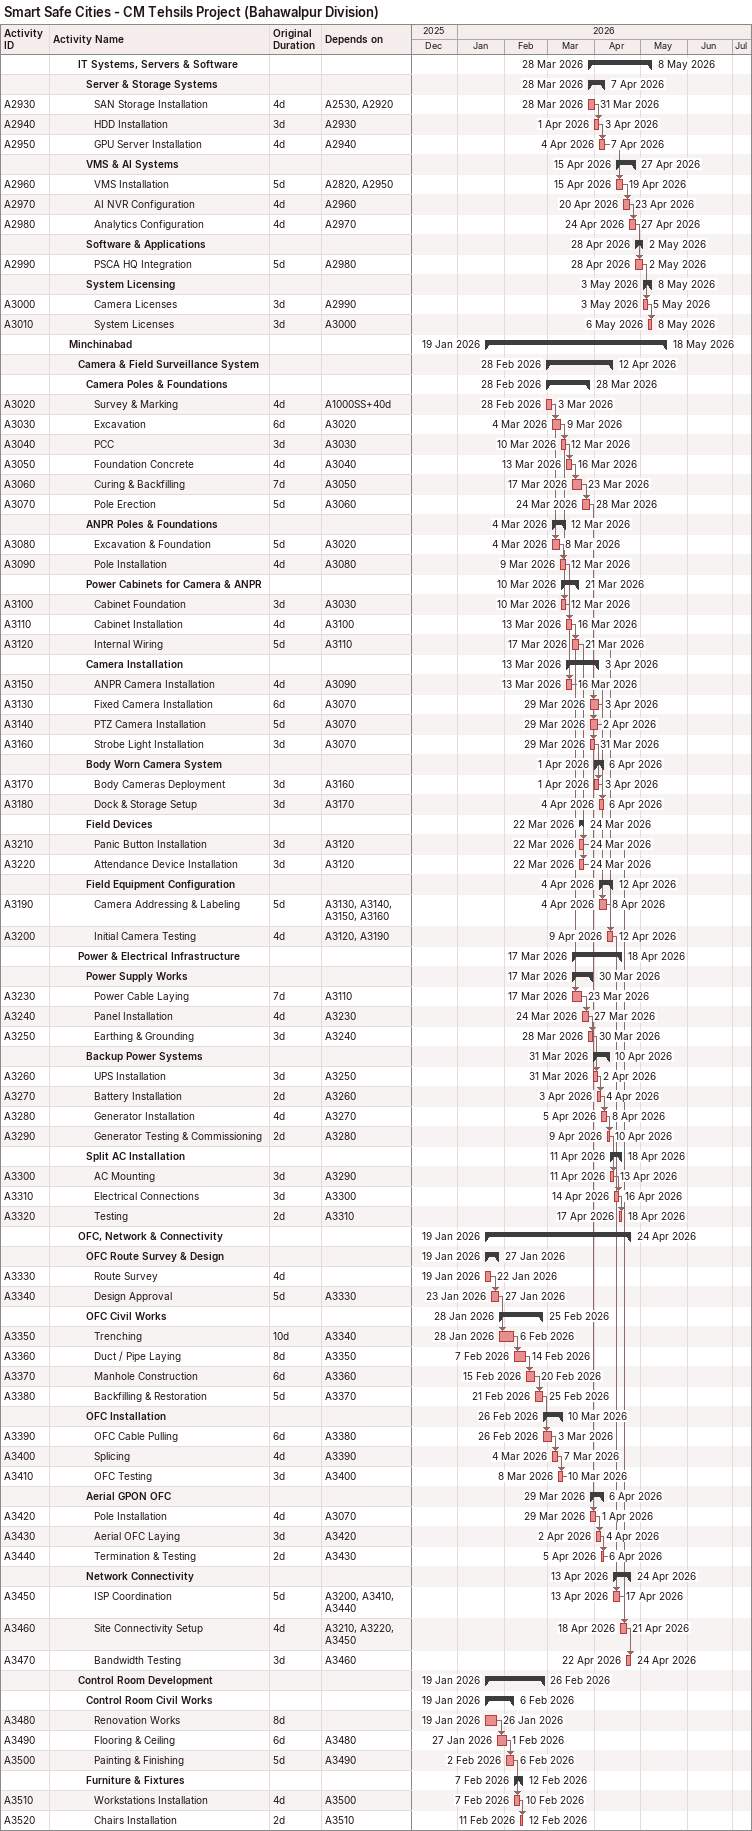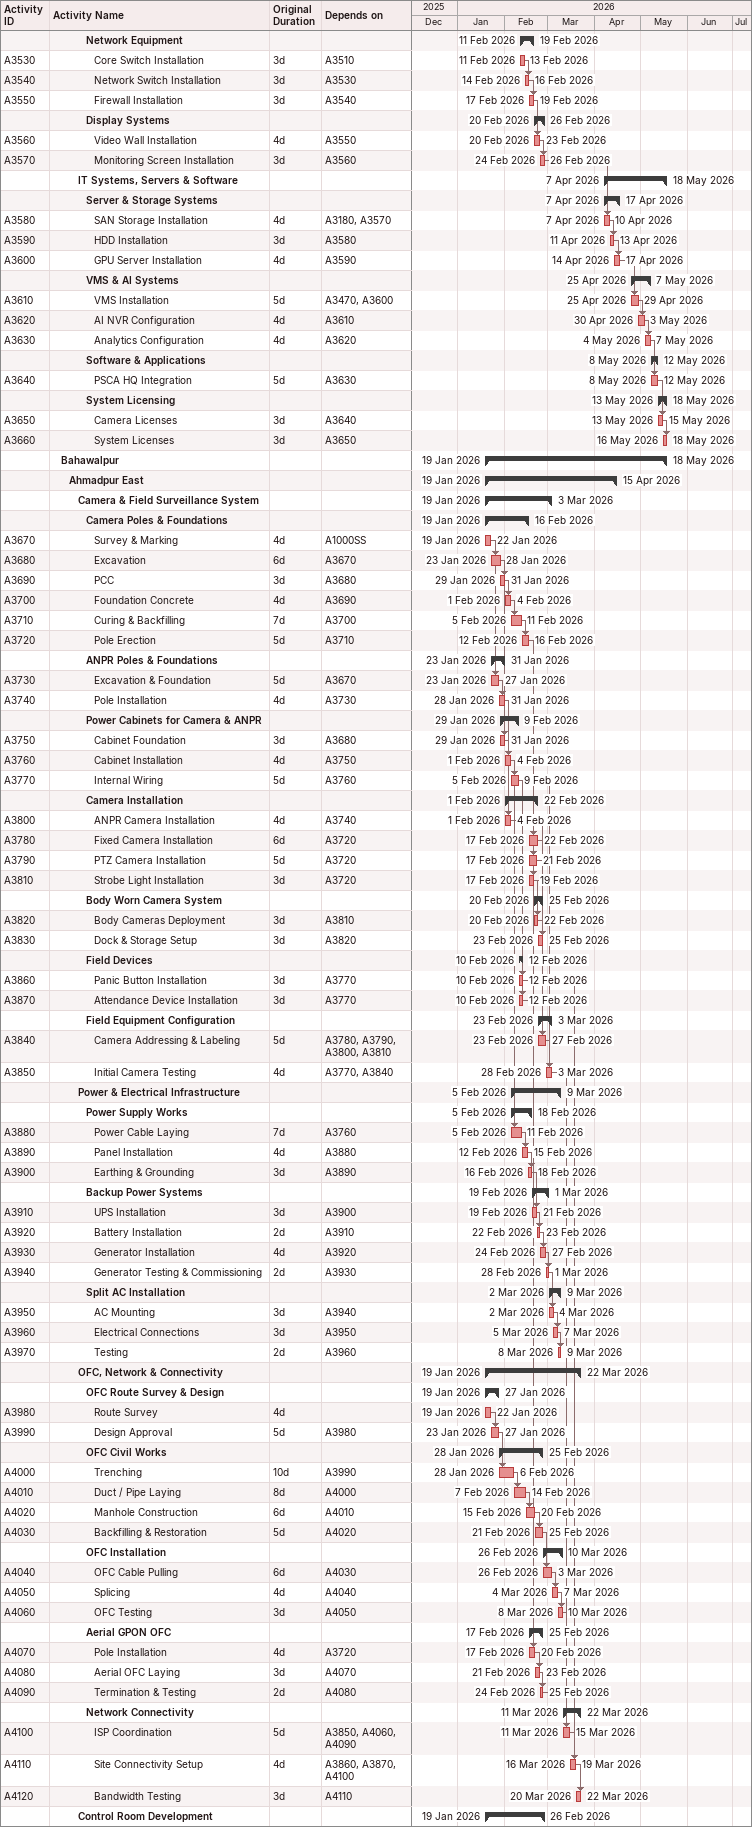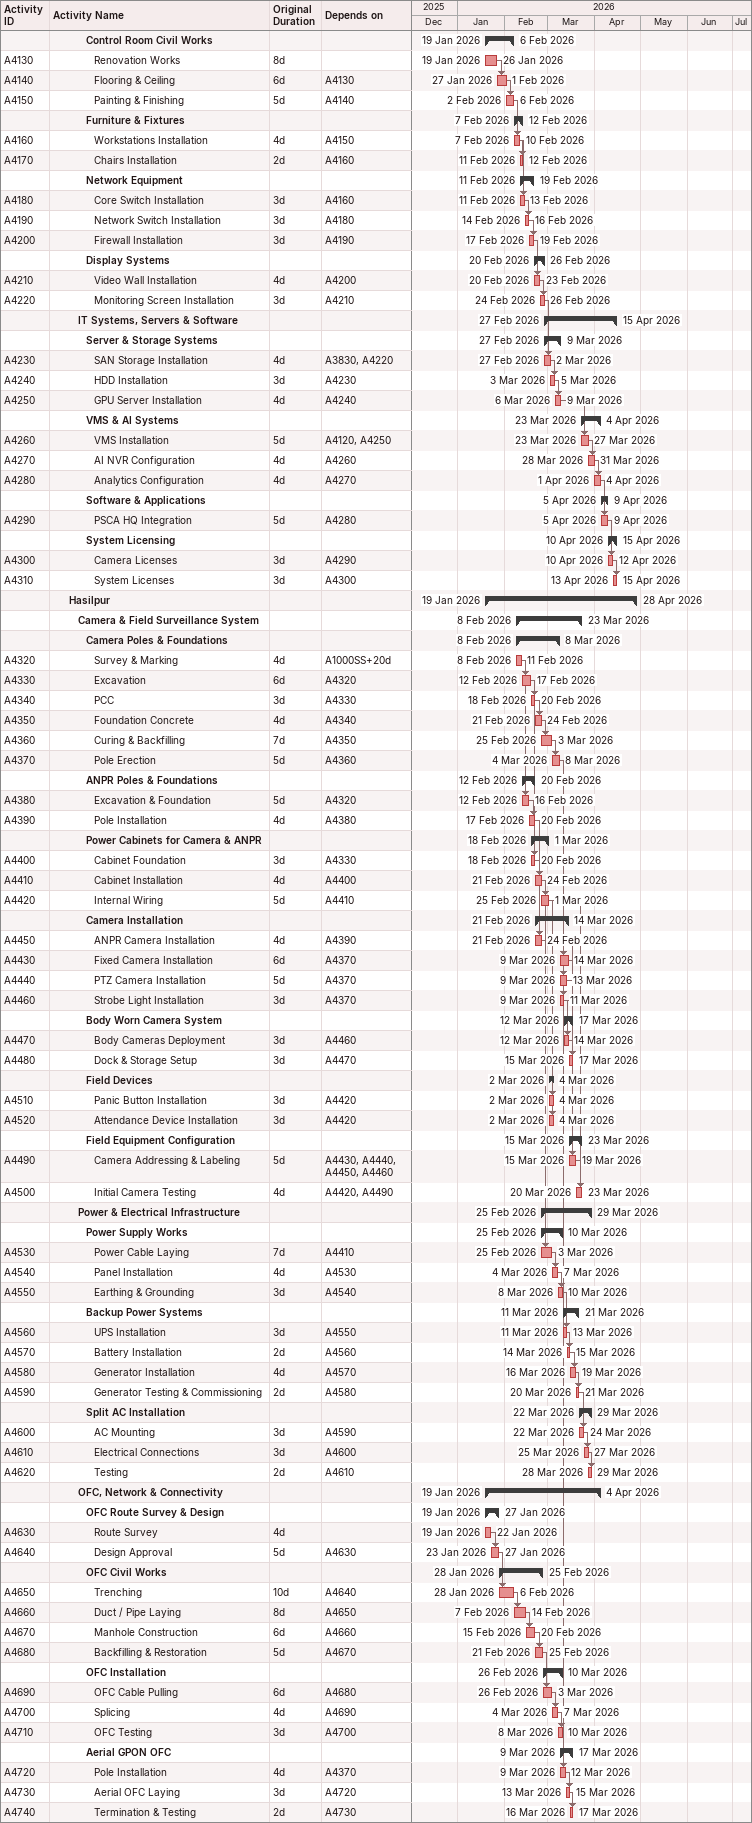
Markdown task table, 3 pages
Smart Safe Cities - CM Tehsils Project (Bahawalpur Division)

| ID | Level | Task | Original duration | Start | Finish | Predecessors |
|---|---|---|---|---|---|---|
|  | 4 | **IT Systems, Servers & Software** |  | 2026-03-28 | 2026-05-08 |  |
|  | 5 | **Server & Storage Systems** |  | 2026-03-28 | 2026-04-07 |  |
| A2930 | 6 | SAN Storage Installation | 4d | 2026-03-28 | 2026-03-31 | A2530, A2920 |
| A2940 | 6 | HDD Installation | 3d | 2026-04-01 | 2026-04-03 | A2930 |
| A2950 | 6 | GPU Server Installation | 4d | 2026-04-04 | 2026-04-07 | A2940 |
|  | 5 | **VMS & AI Systems** |  | 2026-04-15 | 2026-04-27 |  |
| A2960 | 6 | VMS Installation | 5d | 2026-04-15 | 2026-04-19 | A2820, A2950 |
| A2970 | 6 | AI NVR Configuration | 4d | 2026-04-20 | 2026-04-23 | A2960 |
| A2980 | 6 | Analytics Configuration | 4d | 2026-04-24 | 2026-04-27 | A2970 |
|  | 5 | **Software & Applications** |  | 2026-04-28 | 2026-05-02 |  |
| A2990 | 6 | PSCA HQ Integration | 5d | 2026-04-28 | 2026-05-02 | A2980 |
|  | 5 | **System Licensing** |  | 2026-05-03 | 2026-05-08 |  |
| A3000 | 6 | Camera Licenses | 3d | 2026-05-03 | 2026-05-05 | A2990 |
| A3010 | 6 | System Licenses | 3d | 2026-05-06 | 2026-05-08 | A3000 |
|  | 3 | **Minchinabad** |  | 2026-01-19 | 2026-05-18 |  |
|  | 4 | **Camera & Field Surveillance System** |  | 2026-02-28 | 2026-04-12 |  |
|  | 5 | **Camera Poles & Foundations** |  | 2026-02-28 | 2026-03-28 |  |
| A3020 | 6 | Survey & Marking | 4d | 2026-02-28 | 2026-03-03 | A1000SS+40d |
| A3030 | 6 | Excavation | 6d | 2026-03-04 | 2026-03-09 | A3020 |
| A3040 | 6 | PCC | 3d | 2026-03-10 | 2026-03-12 | A3030 |
| A3050 | 6 | Foundation Concrete | 4d | 2026-03-13 | 2026-03-16 | A3040 |
| A3060 | 6 | Curing & Backfilling | 7d | 2026-03-17 | 2026-03-23 | A3050 |
| A3070 | 6 | Pole Erection | 5d | 2026-03-24 | 2026-03-28 | A3060 |
|  | 5 | **ANPR Poles & Foundations** |  | 2026-03-04 | 2026-03-12 |  |
| A3080 | 6 | Excavation & Foundation | 5d | 2026-03-04 | 2026-03-08 | A3020 |
| A3090 | 6 | Pole Installation | 4d | 2026-03-09 | 2026-03-12 | A3080 |
|  | 5 | **Power Cabinets for Camera & ANPR** |  | 2026-03-10 | 2026-03-21 |  |
| A3100 | 6 | Cabinet Foundation | 3d | 2026-03-10 | 2026-03-12 | A3030 |
| A3110 | 6 | Cabinet Installation | 4d | 2026-03-13 | 2026-03-16 | A3100 |
| A3120 | 6 | Internal Wiring | 5d | 2026-03-17 | 2026-03-21 | A3110 |
|  | 5 | **Camera Installation** |  | 2026-03-13 | 2026-04-03 |  |
| A3150 | 6 | ANPR Camera Installation | 4d | 2026-03-13 | 2026-03-16 | A3090 |
| A3130 | 6 | Fixed Camera Installation | 6d | 2026-03-29 | 2026-04-03 | A3070 |
| A3140 | 6 | PTZ Camera Installation | 5d | 2026-03-29 | 2026-04-02 | A3070 |
| A3160 | 6 | Strobe Light Installation | 3d | 2026-03-29 | 2026-03-31 | A3070 |
|  | 5 | **Body Worn Camera System** |  | 2026-04-01 | 2026-04-06 |  |
| A3170 | 6 | Body Cameras Deployment | 3d | 2026-04-01 | 2026-04-03 | A3160 |
| A3180 | 6 | Dock & Storage Setup | 3d | 2026-04-04 | 2026-04-06 | A3170 |
|  | 5 | **Field Devices** |  | 2026-03-22 | 2026-03-24 |  |
| A3210 | 6 | Panic Button Installation | 3d | 2026-03-22 | 2026-03-24 | A3120 |
| A3220 | 6 | Attendance Device Installation | 3d | 2026-03-22 | 2026-03-24 | A3120 |
|  | 5 | **Field Equipment Configuration** |  | 2026-04-04 | 2026-04-12 |  |
| A3190 | 6 | Camera Addressing & Labeling | 5d | 2026-04-04 | 2026-04-08 | A3130, A3140, A3150, A3160 |
| A3200 | 6 | Initial Camera Testing | 4d | 2026-04-09 | 2026-04-12 | A3120, A3190 |
|  | 4 | **Power & Electrical Infrastructure** |  | 2026-03-17 | 2026-04-18 |  |
|  | 5 | **Power Supply Works** |  | 2026-03-17 | 2026-03-30 |  |
| A3230 | 6 | Power Cable Laying | 7d | 2026-03-17 | 2026-03-23 | A3110 |
| A3240 | 6 | Panel Installation | 4d | 2026-03-24 | 2026-03-27 | A3230 |
| A3250 | 6 | Earthing & Grounding | 3d | 2026-03-28 | 2026-03-30 | A3240 |
|  | 5 | **Backup Power Systems** |  | 2026-03-31 | 2026-04-10 |  |
| A3260 | 6 | UPS Installation | 3d | 2026-03-31 | 2026-04-02 | A3250 |
| A3270 | 6 | Battery Installation | 2d | 2026-04-03 | 2026-04-04 | A3260 |
| A3280 | 6 | Generator Installation | 4d | 2026-04-05 | 2026-04-08 | A3270 |
| A3290 | 6 | Generator Testing & Commissioning | 2d | 2026-04-09 | 2026-04-10 | A3280 |
|  | 5 | **Split AC Installation** |  | 2026-04-11 | 2026-04-18 |  |
| A3300 | 6 | AC Mounting | 3d | 2026-04-11 | 2026-04-13 | A3290 |
| A3310 | 6 | Electrical Connections | 3d | 2026-04-14 | 2026-04-16 | A3300 |
| A3320 | 6 | Testing | 2d | 2026-04-17 | 2026-04-18 | A3310 |
|  | 4 | **OFC, Network & Connectivity** |  | 2026-01-19 | 2026-04-24 |  |
|  | 5 | **OFC Route Survey & Design** |  | 2026-01-19 | 2026-01-27 |  |
| A3330 | 6 | Route Survey | 4d | 2026-01-19 | 2026-01-22 |  |
| A3340 | 6 | Design Approval | 5d | 2026-01-23 | 2026-01-27 | A3330 |
|  | 5 | **OFC Civil Works** |  | 2026-01-28 | 2026-02-25 |  |
| A3350 | 6 | Trenching | 10d | 2026-01-28 | 2026-02-06 | A3340 |
| A3360 | 6 | Duct / Pipe Laying | 8d | 2026-02-07 | 2026-02-14 | A3350 |
| A3370 | 6 | Manhole Construction | 6d | 2026-02-15 | 2026-02-20 | A3360 |
| A3380 | 6 | Backfilling & Restoration | 5d | 2026-02-21 | 2026-02-25 | A3370 |
|  | 5 | **OFC Installation** |  | 2026-02-26 | 2026-03-10 |  |
| A3390 | 6 | OFC Cable Pulling | 6d | 2026-02-26 | 2026-03-03 | A3380 |
| A3400 | 6 | Splicing | 4d | 2026-03-04 | 2026-03-07 | A3390 |
| A3410 | 6 | OFC Testing | 3d | 2026-03-08 | 2026-03-10 | A3400 |
|  | 5 | **Aerial GPON OFC** |  | 2026-03-29 | 2026-04-06 |  |
| A3420 | 6 | Pole Installation | 4d | 2026-03-29 | 2026-04-01 | A3070 |
| A3430 | 6 | Aerial OFC Laying | 3d | 2026-04-02 | 2026-04-04 | A3420 |
| A3440 | 6 | Termination & Testing | 2d | 2026-04-05 | 2026-04-06 | A3430 |
|  | 5 | **Network Connectivity** |  | 2026-04-13 | 2026-04-24 |  |
| A3450 | 6 | ISP Coordination | 5d | 2026-04-13 | 2026-04-17 | A3200, A3410, A3440 |
| A3460 | 6 | Site Connectivity Setup | 4d | 2026-04-18 | 2026-04-21 | A3210, A3220, A3450 |
| A3470 | 6 | Bandwidth Testing | 3d | 2026-04-22 | 2026-04-24 | A3460 |
|  | 4 | **Control Room Development** |  | 2026-01-19 | 2026-02-26 |  |
|  | 5 | **Control Room Civil Works** |  | 2026-01-19 | 2026-02-06 |  |
| A3480 | 6 | Renovation Works | 8d | 2026-01-19 | 2026-01-26 |  |
| A3490 | 6 | Flooring & Ceiling | 6d | 2026-01-27 | 2026-02-01 | A3480 |
| A3500 | 6 | Painting & Finishing | 5d | 2026-02-02 | 2026-02-06 | A3490 |
|  | 5 | **Furniture & Fixtures** |  | 2026-02-07 | 2026-02-12 |  |
| A3510 | 6 | Workstations Installation | 4d | 2026-02-07 | 2026-02-10 | A3500 |
| A3520 | 6 | Chairs Installation | 2d | 2026-02-11 | 2026-02-12 | A3510 |
|  | 5 | **Network Equipment** |  | 2026-02-11 | 2026-02-19 |  |
| A3530 | 6 | Core Switch Installation | 3d | 2026-02-11 | 2026-02-13 | A3510 |
| A3540 | 6 | Network Switch Installation | 3d | 2026-02-14 | 2026-02-16 | A3530 |
| A3550 | 6 | Firewall Installation | 3d | 2026-02-17 | 2026-02-19 | A3540 |
|  | 5 | **Display Systems** |  | 2026-02-20 | 2026-02-26 |  |
| A3560 | 6 | Video Wall Installation | 4d | 2026-02-20 | 2026-02-23 | A3550 |
| A3570 | 6 | Monitoring Screen Installation | 3d | 2026-02-24 | 2026-02-26 | A3560 |
|  | 4 | **IT Systems, Servers & Software** |  | 2026-04-07 | 2026-05-18 |  |
|  | 5 | **Server & Storage Systems** |  | 2026-04-07 | 2026-04-17 |  |
| A3580 | 6 | SAN Storage Installation | 4d | 2026-04-07 | 2026-04-10 | A3180, A3570 |
| A3590 | 6 | HDD Installation | 3d | 2026-04-11 | 2026-04-13 | A3580 |
| A3600 | 6 | GPU Server Installation | 4d | 2026-04-14 | 2026-04-17 | A3590 |
|  | 5 | **VMS & AI Systems** |  | 2026-04-25 | 2026-05-07 |  |
| A3610 | 6 | VMS Installation | 5d | 2026-04-25 | 2026-04-29 | A3470, A3600 |
| A3620 | 6 | AI NVR Configuration | 4d | 2026-04-30 | 2026-05-03 | A3610 |
| A3630 | 6 | Analytics Configuration | 4d | 2026-05-04 | 2026-05-07 | A3620 |
|  | 5 | **Software & Applications** |  | 2026-05-08 | 2026-05-12 |  |
| A3640 | 6 | PSCA HQ Integration | 5d | 2026-05-08 | 2026-05-12 | A3630 |
|  | 5 | **System Licensing** |  | 2026-05-13 | 2026-05-18 |  |
| A3650 | 6 | Camera Licenses | 3d | 2026-05-13 | 2026-05-15 | A3640 |
| A3660 | 6 | System Licenses | 3d | 2026-05-16 | 2026-05-18 | A3650 |
|  | 2 | **Bahawalpur** |  | 2026-01-19 | 2026-05-18 |  |
|  | 3 | **Ahmadpur East** |  | 2026-01-19 | 2026-04-15 |  |
|  | 4 | **Camera & Field Surveillance System** |  | 2026-01-19 | 2026-03-03 |  |
|  | 5 | **Camera Poles & Foundations** |  | 2026-01-19 | 2026-02-16 |  |
| A3670 | 6 | Survey & Marking | 4d | 2026-01-19 | 2026-01-22 | A1000SS |
| A3680 | 6 | Excavation | 6d | 2026-01-23 | 2026-01-28 | A3670 |
| A3690 | 6 | PCC | 3d | 2026-01-29 | 2026-01-31 | A3680 |
| A3700 | 6 | Foundation Concrete | 4d | 2026-02-01 | 2026-02-04 | A3690 |
| A3710 | 6 | Curing & Backfilling | 7d | 2026-02-05 | 2026-02-11 | A3700 |
| A3720 | 6 | Pole Erection | 5d | 2026-02-12 | 2026-02-16 | A3710 |
|  | 5 | **ANPR Poles & Foundations** |  | 2026-01-23 | 2026-01-31 |  |
| A3730 | 6 | Excavation & Foundation | 5d | 2026-01-23 | 2026-01-27 | A3670 |
| A3740 | 6 | Pole Installation | 4d | 2026-01-28 | 2026-01-31 | A3730 |
|  | 5 | **Power Cabinets for Camera & ANPR** |  | 2026-01-29 | 2026-02-09 |  |
| A3750 | 6 | Cabinet Foundation | 3d | 2026-01-29 | 2026-01-31 | A3680 |
| A3760 | 6 | Cabinet Installation | 4d | 2026-02-01 | 2026-02-04 | A3750 |
| A3770 | 6 | Internal Wiring | 5d | 2026-02-05 | 2026-02-09 | A3760 |
|  | 5 | **Camera Installation** |  | 2026-02-01 | 2026-02-22 |  |
| A3800 | 6 | ANPR Camera Installation | 4d | 2026-02-01 | 2026-02-04 | A3740 |
| A3780 | 6 | Fixed Camera Installation | 6d | 2026-02-17 | 2026-02-22 | A3720 |
| A3790 | 6 | PTZ Camera Installation | 5d | 2026-02-17 | 2026-02-21 | A3720 |
| A3810 | 6 | Strobe Light Installation | 3d | 2026-02-17 | 2026-02-19 | A3720 |
|  | 5 | **Body Worn Camera System** |  | 2026-02-20 | 2026-02-25 |  |
| A3820 | 6 | Body Cameras Deployment | 3d | 2026-02-20 | 2026-02-22 | A3810 |
| A3830 | 6 | Dock & Storage Setup | 3d | 2026-02-23 | 2026-02-25 | A3820 |
|  | 5 | **Field Devices** |  | 2026-02-10 | 2026-02-12 |  |
| A3860 | 6 | Panic Button Installation | 3d | 2026-02-10 | 2026-02-12 | A3770 |
| A3870 | 6 | Attendance Device Installation | 3d | 2026-02-10 | 2026-02-12 | A3770 |
|  | 5 | **Field Equipment Configuration** |  | 2026-02-23 | 2026-03-03 |  |
| A3840 | 6 | Camera Addressing & Labeling | 5d | 2026-02-23 | 2026-02-27 | A3780, A3790, A3800, A3810 |
| A3850 | 6 | Initial Camera Testing | 4d | 2026-02-28 | 2026-03-03 | A3770, A3840 |
|  | 4 | **Power & Electrical Infrastructure** |  | 2026-02-05 | 2026-03-09 |  |
|  | 5 | **Power Supply Works** |  | 2026-02-05 | 2026-02-18 |  |
| A3880 | 6 | Power Cable Laying | 7d | 2026-02-05 | 2026-02-11 | A3760 |
| A3890 | 6 | Panel Installation | 4d | 2026-02-12 | 2026-02-15 | A3880 |
| A3900 | 6 | Earthing & Grounding | 3d | 2026-02-16 | 2026-02-18 | A3890 |
|  | 5 | **Backup Power Systems** |  | 2026-02-19 | 2026-03-01 |  |
| A3910 | 6 | UPS Installation | 3d | 2026-02-19 | 2026-02-21 | A3900 |
| A3920 | 6 | Battery Installation | 2d | 2026-02-22 | 2026-02-23 | A3910 |
| A3930 | 6 | Generator Installation | 4d | 2026-02-24 | 2026-02-27 | A3920 |
| A3940 | 6 | Generator Testing & Commissioning | 2d | 2026-02-28 | 2026-03-01 | A3930 |
|  | 5 | **Split AC Installation** |  | 2026-03-02 | 2026-03-09 |  |
| A3950 | 6 | AC Mounting | 3d | 2026-03-02 | 2026-03-04 | A3940 |
| A3960 | 6 | Electrical Connections | 3d | 2026-03-05 | 2026-03-07 | A3950 |
| A3970 | 6 | Testing | 2d | 2026-03-08 | 2026-03-09 | A3960 |
|  | 4 | **OFC, Network & Connectivity** |  | 2026-01-19 | 2026-03-22 |  |
|  | 5 | **OFC Route Survey & Design** |  | 2026-01-19 | 2026-01-27 |  |
| A3980 | 6 | Route Survey | 4d | 2026-01-19 | 2026-01-22 |  |
| A3990 | 6 | Design Approval | 5d | 2026-01-23 | 2026-01-27 | A3980 |
|  | 5 | **OFC Civil Works** |  | 2026-01-28 | 2026-02-25 |  |
| A4000 | 6 | Trenching | 10d | 2026-01-28 | 2026-02-06 | A3990 |
| A4010 | 6 | Duct / Pipe Laying | 8d | 2026-02-07 | 2026-02-14 | A4000 |
| A4020 | 6 | Manhole Construction | 6d | 2026-02-15 | 2026-02-20 | A4010 |
| A4030 | 6 | Backfilling & Restoration | 5d | 2026-02-21 | 2026-02-25 | A4020 |
|  | 5 | **OFC Installation** |  | 2026-02-26 | 2026-03-10 |  |
| A4040 | 6 | OFC Cable Pulling | 6d | 2026-02-26 | 2026-03-03 | A4030 |
| A4050 | 6 | Splicing | 4d | 2026-03-04 | 2026-03-07 | A4040 |
| A4060 | 6 | OFC Testing | 3d | 2026-03-08 | 2026-03-10 | A4050 |
|  | 5 | **Aerial GPON OFC** |  | 2026-02-17 | 2026-02-25 |  |
| A4070 | 6 | Pole Installation | 4d | 2026-02-17 | 2026-02-20 | A3720 |
| A4080 | 6 | Aerial OFC Laying | 3d | 2026-02-21 | 2026-02-23 | A4070 |
| A4090 | 6 | Termination & Testing | 2d | 2026-02-24 | 2026-02-25 | A4080 |
|  | 5 | **Network Connectivity** |  | 2026-03-11 | 2026-03-22 |  |
| A4100 | 6 | ISP Coordination | 5d | 2026-03-11 | 2026-03-15 | A3850, A4060, A4090 |
| A4110 | 6 | Site Connectivity Setup | 4d | 2026-03-16 | 2026-03-19 | A3860, A3870, A4100 |
| A4120 | 6 | Bandwidth Testing | 3d | 2026-03-20 | 2026-03-22 | A4110 |
|  | 4 | **Control Room Development** |  | 2026-01-19 | 2026-02-26 |  |
|  | 5 | **Control Room Civil Works** |  | 2026-01-19 | 2026-02-06 |  |
| A4130 | 6 | Renovation Works | 8d | 2026-01-19 | 2026-01-26 |  |
| A4140 | 6 | Flooring & Ceiling | 6d | 2026-01-27 | 2026-02-01 | A4130 |
| A4150 | 6 | Painting & Finishing | 5d | 2026-02-02 | 2026-02-06 | A4140 |
|  | 5 | **Furniture & Fixtures** |  | 2026-02-07 | 2026-02-12 |  |
| A4160 | 6 | Workstations Installation | 4d | 2026-02-07 | 2026-02-10 | A4150 |
| A4170 | 6 | Chairs Installation | 2d | 2026-02-11 | 2026-02-12 | A4160 |
|  | 5 | **Network Equipment** |  | 2026-02-11 | 2026-02-19 |  |
| A4180 | 6 | Core Switch Installation | 3d | 2026-02-11 | 2026-02-13 | A4160 |
| A4190 | 6 | Network Switch Installation | 3d | 2026-02-14 | 2026-02-16 | A4180 |
| A4200 | 6 | Firewall Installation | 3d | 2026-02-17 | 2026-02-19 | A4190 |
|  | 5 | **Display Systems** |  | 2026-02-20 | 2026-02-26 |  |
| A4210 | 6 | Video Wall Installation | 4d | 2026-02-20 | 2026-02-23 | A4200 |
| A4220 | 6 | Monitoring Screen Installation | 3d | 2026-02-24 | 2026-02-26 | A4210 |
|  | 4 | **IT Systems, Servers & Software** |  | 2026-02-27 | 2026-04-15 |  |
|  | 5 | **Server & Storage Systems** |  | 2026-02-27 | 2026-03-09 |  |
| A4230 | 6 | SAN Storage Installation | 4d | 2026-02-27 | 2026-03-02 | A3830, A4220 |
| A4240 | 6 | HDD Installation | 3d | 2026-03-03 | 2026-03-05 | A4230 |
| A4250 | 6 | GPU Server Installation | 4d | 2026-03-06 | 2026-03-09 | A4240 |
|  | 5 | **VMS & AI Systems** |  | 2026-03-23 | 2026-04-04 |  |
| A4260 | 6 | VMS Installation | 5d | 2026-03-23 | 2026-03-27 | A4120, A4250 |
| A4270 | 6 | AI NVR Configuration | 4d | 2026-03-28 | 2026-03-31 | A4260 |
| A4280 | 6 | Analytics Configuration | 4d | 2026-04-01 | 2026-04-04 | A4270 |
|  | 5 | **Software & Applications** |  | 2026-04-05 | 2026-04-09 |  |
| A4290 | 6 | PSCA HQ Integration | 5d | 2026-04-05 | 2026-04-09 | A4280 |
|  | 5 | **System Licensing** |  | 2026-04-10 | 2026-04-15 |  |
| A4300 | 6 | Camera Licenses | 3d | 2026-04-10 | 2026-04-12 | A4290 |
| A4310 | 6 | System Licenses | 3d | 2026-04-13 | 2026-04-15 | A4300 |
|  | 3 | **Hasilpur** |  | 2026-01-19 | 2026-04-28 |  |
|  | 4 | **Camera & Field Surveillance System** |  | 2026-02-08 | 2026-03-23 |  |
|  | 5 | **Camera Poles & Foundations** |  | 2026-02-08 | 2026-03-08 |  |
| A4320 | 6 | Survey & Marking | 4d | 2026-02-08 | 2026-02-11 | A1000SS+20d |
| A4330 | 6 | Excavation | 6d | 2026-02-12 | 2026-02-17 | A4320 |
| A4340 | 6 | PCC | 3d | 2026-02-18 | 2026-02-20 | A4330 |
| A4350 | 6 | Foundation Concrete | 4d | 2026-02-21 | 2026-02-24 | A4340 |
| A4360 | 6 | Curing & Backfilling | 7d | 2026-02-25 | 2026-03-03 | A4350 |
| A4370 | 6 | Pole Erection | 5d | 2026-03-04 | 2026-03-08 | A4360 |
|  | 5 | **ANPR Poles & Foundations** |  | 2026-02-12 | 2026-02-20 |  |
| A4380 | 6 | Excavation & Foundation | 5d | 2026-02-12 | 2026-02-16 | A4320 |
| A4390 | 6 | Pole Installation | 4d | 2026-02-17 | 2026-02-20 | A4380 |
|  | 5 | **Power Cabinets for Camera & ANPR** |  | 2026-02-18 | 2026-03-01 |  |
| A4400 | 6 | Cabinet Foundation | 3d | 2026-02-18 | 2026-02-20 | A4330 |
| A4410 | 6 | Cabinet Installation | 4d | 2026-02-21 | 2026-02-24 | A4400 |
| A4420 | 6 | Internal Wiring | 5d | 2026-02-25 | 2026-03-01 | A4410 |
|  | 5 | **Camera Installation** |  | 2026-02-21 | 2026-03-14 |  |
| A4450 | 6 | ANPR Camera Installation | 4d | 2026-02-21 | 2026-02-24 | A4390 |
| A4430 | 6 | Fixed Camera Installation | 6d | 2026-03-09 | 2026-03-14 | A4370 |
| A4440 | 6 | PTZ Camera Installation | 5d | 2026-03-09 | 2026-03-13 | A4370 |
| A4460 | 6 | Strobe Light Installation | 3d | 2026-03-09 | 2026-03-11 | A4370 |
|  | 5 | **Body Worn Camera System** |  | 2026-03-12 | 2026-03-17 |  |
| A4470 | 6 | Body Cameras Deployment | 3d | 2026-03-12 | 2026-03-14 | A4460 |
| A4480 | 6 | Dock & Storage Setup | 3d | 2026-03-15 | 2026-03-17 | A4470 |
|  | 5 | **Field Devices** |  | 2026-03-02 | 2026-03-04 |  |
| A4510 | 6 | Panic Button Installation | 3d | 2026-03-02 | 2026-03-04 | A4420 |
| A4520 | 6 | Attendance Device Installation | 3d | 2026-03-02 | 2026-03-04 | A4420 |
|  | 5 | **Field Equipment Configuration** |  | 2026-03-15 | 2026-03-23 |  |
| A4490 | 6 | Camera Addressing & Labeling | 5d | 2026-03-15 | 2026-03-19 | A4430, A4440, A4450, A4460 |
| A4500 | 6 | Initial Camera Testing | 4d | 2026-03-20 | 2026-03-23 | A4420, A4490 |
|  | 4 | **Power & Electrical Infrastructure** |  | 2026-02-25 | 2026-03-29 |  |
|  | 5 | **Power Supply Works** |  | 2026-02-25 | 2026-03-10 |  |
| A4530 | 6 | Power Cable Laying | 7d | 2026-02-25 | 2026-03-03 | A4410 |
| A4540 | 6 | Panel Installation | 4d | 2026-03-04 | 2026-03-07 | A4530 |
| A4550 | 6 | Earthing & Grounding | 3d | 2026-03-08 | 2026-03-10 | A4540 |
|  | 5 | **Backup Power Systems** |  | 2026-03-11 | 2026-03-21 |  |
| A4560 | 6 | UPS Installation | 3d | 2026-03-11 | 2026-03-13 | A4550 |
| A4570 | 6 | Battery Installation | 2d | 2026-03-14 | 2026-03-15 | A4560 |
| A4580 | 6 | Generator Installation | 4d | 2026-03-16 | 2026-03-19 | A4570 |
| A4590 | 6 | Generator Testing & Commissioning | 2d | 2026-03-20 | 2026-03-21 | A4580 |
|  | 5 | **Split AC Installation** |  | 2026-03-22 | 2026-03-29 |  |
| A4600 | 6 | AC Mounting | 3d | 2026-03-22 | 2026-03-24 | A4590 |
| A4610 | 6 | Electrical Connections | 3d | 2026-03-25 | 2026-03-27 | A4600 |
| A4620 | 6 | Testing | 2d | 2026-03-28 | 2026-03-29 | A4610 |
|  | 4 | **OFC, Network & Connectivity** |  | 2026-01-19 | 2026-04-04 |  |
|  | 5 | **OFC Route Survey & Design** |  | 2026-01-19 | 2026-01-27 |  |
| A4630 | 6 | Route Survey | 4d | 2026-01-19 | 2026-01-22 |  |
| A4640 | 6 | Design Approval | 5d | 2026-01-23 | 2026-01-27 | A4630 |
|  | 5 | **OFC Civil Works** |  | 2026-01-28 | 2026-02-25 |  |
| A4650 | 6 | Trenching | 10d | 2026-01-28 | 2026-02-06 | A4640 |
| A4660 | 6 | Duct / Pipe Laying | 8d | 2026-02-07 | 2026-02-14 | A4650 |
| A4670 | 6 | Manhole Construction | 6d | 2026-02-15 | 2026-02-20 | A4660 |
| A4680 | 6 | Backfilling & Restoration | 5d | 2026-02-21 | 2026-02-25 | A4670 |
|  | 5 | **OFC Installation** |  | 2026-02-26 | 2026-03-10 |  |
| A4690 | 6 | OFC Cable Pulling | 6d | 2026-02-26 | 2026-03-03 | A4680 |
| A4700 | 6 | Splicing | 4d | 2026-03-04 | 2026-03-07 | A4690 |
| A4710 | 6 | OFC Testing | 3d | 2026-03-08 | 2026-03-10 | A4700 |
|  | 5 | **Aerial GPON OFC** |  | 2026-03-09 | 2026-03-17 |  |
| A4720 | 6 | Pole Installation | 4d | 2026-03-09 | 2026-03-12 | A4370 |
| A4730 | 6 | Aerial OFC Laying | 3d | 2026-03-13 | 2026-03-15 | A4720 |
| A4740 | 6 | Termination & Testing | 2d | 2026-03-16 | 2026-03-17 | A4730 |
